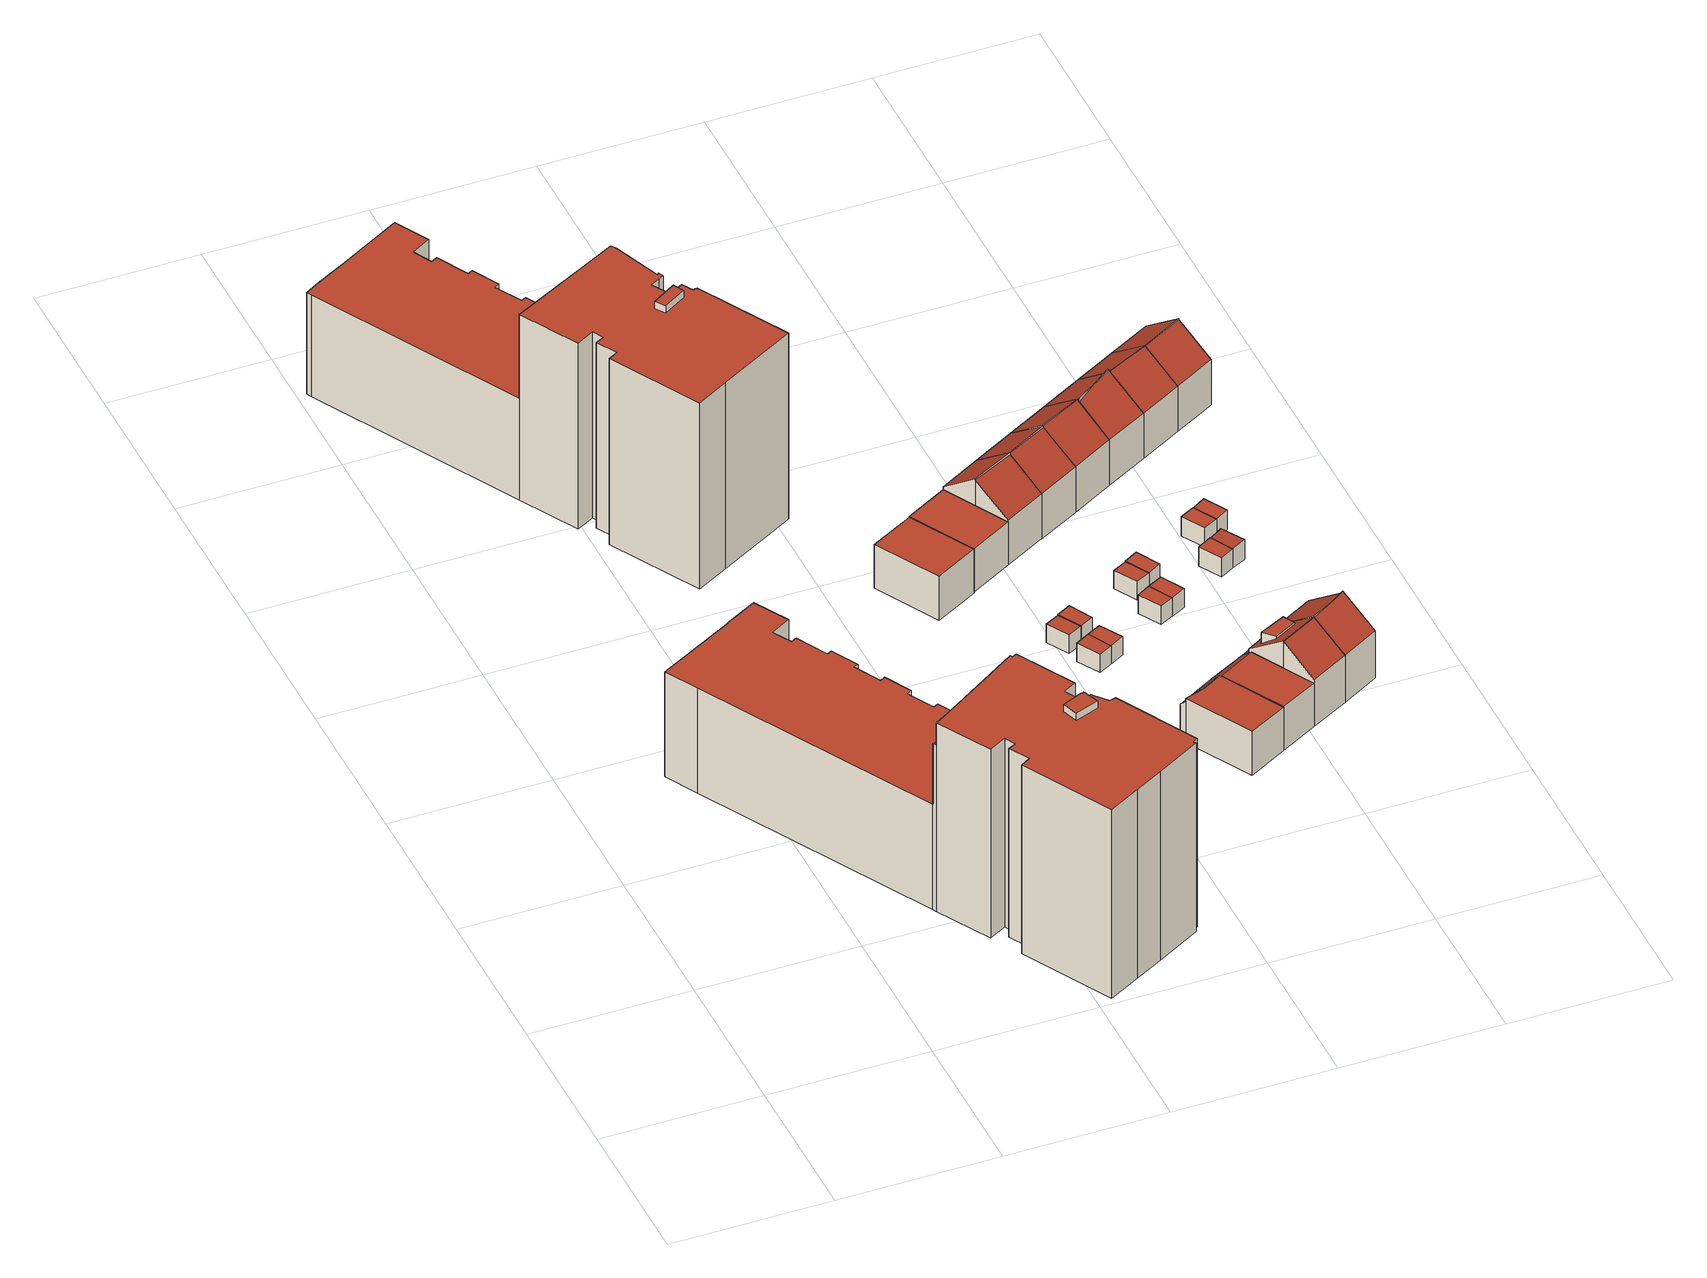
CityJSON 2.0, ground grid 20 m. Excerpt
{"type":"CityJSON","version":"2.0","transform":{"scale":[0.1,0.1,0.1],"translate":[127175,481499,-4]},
"CityObjects":{
"building1":{"type":"Building","attributes":{"b3_dak_type":"multiple horizontal","b3_h_dak_50p":11.09,"b3_h_dak_70p":22.85,"b3_h_dak_max":24.05,"b3_h_dak_min":-0.98,"b3_h_maaiveld":-3.71,"b3_kas_warenhuis":false,"b3_mutatie_ahn3_ahn4":false,"b3_reconstructie_onvolledig":false,"b3_rmse_lod12":9.21,"b3_rmse_lod13":0.517,"b3_rmse_lod22":0.255,"b3_val3dity_lod12":"[]","b3_val3dity_lod13":"[]","b3_val3dity_lod22":"[]","b3_volume_lod12":24160.1,"b3_volume_lod13":17835,"b3_volume_lod22":17754.53,"geconstateerd":false,"oorspronkelijkbouwjaar":2007,"status":"Pand in gebruik"},"children":["building1-1"]},
"building1-1":{"type":"BuildingPart","parents":["building1"],"geometry":[{"type":"Solid","lod":"2.2","boundaries":[[[[0,1,2,3,4,5,6,7,8,9,10,11,12,13,14,15,16,17,18,19,20,21,22,23,24,25,26,27,28,29,30,31,32,33,34,35,36,37,38,39,40,41,42,43,44,45,46,47,48,49,50,51]],[[52,50,49,53]],[[54,51,50,52,55]],[[56,57,58,59]],[[59,58,60,61]],[[61,60,45,44,62]],[[63,40,39,64]],[[65,48,47,66]],[[53,49,48,65]],[[62,44,43,67,68]],[[69,6,5,70]],[[71,7,6,69]],[[72,42,41,73,74]],[[74,73,75,76]],[[64,39,38,75]],[[77,33,32,78]],[[79,34,33,77]],[[78,32,31,80]],[[80,31,30,81]],[[82,28,27,83]],[[84,29,28,82]],[[83,27,26,85]],[[86,25,24,87]],[[88,23,22,89]],[[89,22,21,90]],[[90,21,20,91]],[[87,24,23,88]],[[92,15,14,93]],[[93,14,13,94]],[[91,20,19,95]],[[96,16,15,92]],[[95,19,18,97]],[[97,18,17,98]],[[98,17,16,96]],[[85,26,25,86]],[[99,100,101,102]],[[81,30,29,84]],[[103,9,8,104]],[[70,5,4,105]],[[106,107,108,109,110]],[[104,8,7,71]],[[111,3,2,112]],[[105,4,3,111]],[[102,101,12,11,113]],[[107,36,35,114]],[[114,35,34,79]],[[94,13,12,101]],[[115,116,46,45,60]],[[67,43,42,72]],[[117,1,0,118]],[[112,2,1,117]],[[119,120,116,115]],[[55,52,120,119]],[[118,0,51,54]],[[121,122,57,56]],[[68,67,122,121]],[[109,108,123,124]],[[124,123,100,99]],[[76,75,38,37,125]],[[125,37,36,107,106]],[[66,47,46,116]],[[73,41,40,63]],[[110,109,113,126]],[[126,113,11,10,127]],[[127,10,9,103]],[[68,121,56,59,61,62]],[[100,123,108,107,114,79,77,78,80,81,84,82,83,85,86,87,88,89,90,91,95,97,98,96,92,93,94,101]],[[66,116,120,52,53,65]],[[73,63,64,75]],[[113,109,124,99,102]],[[127,103,104,71,69,70,105,111,112,117,118,54,55,119,115,60,58,57,122,67,72,74,76,125,106,110,126]]]],"semantics":{"surfaces":[{"type":"GroundSurface"},{"type":"WallSurface","on_footprint_edge":true},{"type":"WallSurface","on_footprint_edge":false},{"type":"RoofSurface"}],"values":[[0,1,1,2,2,1,1,1,1,1,1,1,1,2,1,1,1,1,1,1,1,1,1,1,1,1,1,1,1,1,1,1,1,1,1,2,1,1,1,2,1,1,1,1,1,1,1,1,1,1,1,2,2,1,2,2,2,2,1,1,1,1,2,1,1,3,3,3,3,3,3]]}}]},
"building2":{"type":"Building","attributes":{"b3_dak_type":"multiple horizontal","b3_h_dak_50p":11.09,"b3_h_dak_70p":22.83,"b3_h_dak_max":24.03,"b3_h_dak_min":-1.03,"b3_h_maaiveld":-3.29,"b3_kas_warenhuis":false,"b3_mutatie_ahn3_ahn4":false,"b3_reconstructie_onvolledig":false,"b3_rmse_lod12":8.78,"b3_rmse_lod13":0.203,"b3_rmse_lod22":0.181,"b3_val3dity_lod12":"[]","b3_val3dity_lod13":"[]","b3_val3dity_lod22":"[]","b3_volume_lod12":20965.66,"b3_volume_lod13":15897.46,"b3_volume_lod22":15884.25,"geconstateerd":false,"oorspronkelijkbouwjaar":2007,"status":"Pand in gebruik"},"children":["building2-1"]},
"building2-1":{"type":"BuildingPart","parents":["building2"],"geometry":[{"type":"Solid","lod":"2.2","boundaries":[[[[128,129,130,131,132,133,134,135,136,137,138,139,140,141,142,143,144,145,146,147,148,149,150,151,152,153,154,155,156,157,158,159,160,161,162,163,164,165,166,167,168,169,170,171]],[[172,137,136,173]],[[173,136,135,174]],[[175,176,177,178]],[[179,180,176,175]],[[181,139,138,182]],[[182,138,137,172]],[[174,135,134,180,179]],[[183,141,140,184]],[[185,142,141,183]],[[186,187,188,189]],[[190,191,187,186]],[[192,130,129,193]],[[194,128,171,195]],[[178,177,132,131,196]],[[197,166,165,198]],[[199,167,166,197]],[[200,164,163,201]],[[201,163,162,202]],[[202,162,161,203]],[[204,155,154,205]],[[206,160,159,207]],[[207,159,158,208]],[[208,158,157,209]],[[209,157,156,210]],[[210,156,155,204]],[[205,154,153,211]],[[212,149,148,213]],[[213,148,147,214]],[[211,153,152,215]],[[215,152,151,216]],[[214,147,146,217]],[[216,151,150,218]],[[218,150,149,212]],[[203,161,160,206]],[[198,165,164,200]],[[219,217,146,145,220]],[[184,140,139,181]],[[221,144,143,222]],[[196,131,130,192]],[[220,145,144,221]],[[222,143,142,185]],[[180,134,133,223]],[[223,133,132,177]],[[224,169,168,225]],[[225,168,167,199]],[[226,227,170,169,224,228]],[[195,171,170,227]],[[229,194,230,231]],[[231,230,232,233]],[[228,224,217,219]],[[193,129,128,194,229]],[[189,188,234,235]],[[235,234,191,190]],[[233,232,227,226]],[[223,177,176,180]],[[217,224,225,199,197,198,200,201,202,203,206,207,208,209,210,204,205,211,215,216,218,212,213,214]],[[233,226,228,219,220,221,222,185,183,184,181,182,172,173,174,179,175,178,196,192,193,229,231],[188,187,191,234]],[[235,190,186,189]],[[227,232,230,194,195]]]],"semantics":{"surfaces":[{"type":"GroundSurface"},{"type":"WallSurface","on_footprint_edge":true},{"type":"WallSurface","on_footprint_edge":false},{"type":"RoofSurface"}],"values":[[0,1,1,2,2,1,1,1,1,1,2,2,1,1,1,1,1,1,1,1,1,1,1,1,1,1,1,1,1,1,1,1,1,1,1,1,1,1,1,1,1,1,1,1,1,1,1,1,2,2,2,1,2,2,2,3,3,3,3,3]]}}]},
"building3":{"type":"Building","attributes":{"b3_dak_type":"multiple horizontal","b3_h_dak_50p":3.66,"b3_h_dak_70p":3.68,"b3_h_dak_max":3.85,"b3_h_dak_min":3.57,"b3_h_maaiveld":-2.51,"b3_kas_warenhuis":false,"b3_mutatie_ahn3_ahn4":false,"b3_reconstructie_onvolledig":false,"b3_rmse_lod12":0.053,"b3_rmse_lod13":0.053,"b3_rmse_lod22":0.0502,"b3_val3dity_lod12":"[]","b3_val3dity_lod13":"[]","b3_val3dity_lod22":"[]","b3_volume_lod12":350.79,"b3_volume_lod13":350.79,"b3_volume_lod22":350.42,"geconstateerd":false,"oorspronkelijkbouwjaar":2007,"status":"Pand in gebruik"},"children":["building3-1"]},
"building3-1":{"type":"BuildingPart","parents":["building3"],"geometry":[{"type":"Solid","lod":"2.2","boundaries":[[[[236,237,238,239]],[[240,237,236,241]],[[242,238,237,240]],[[241,236,239,243]],[[243,239,238,242]],[[243,242,240,241]]]],"semantics":{"surfaces":[{"type":"GroundSurface"},{"type":"WallSurface","on_footprint_edge":true},{"type":"RoofSurface"}],"values":[[0,1,1,1,1,2]]}}]},
"building4":{"type":"Building","attributes":{"b3_dak_type":"multiple horizontal","b3_h_dak_50p":0.17,"b3_h_dak_70p":0.19,"b3_h_dak_max":0.24,"b3_h_dak_min":0.14,"b3_h_maaiveld":-2.42,"b3_kas_warenhuis":false,"b3_mutatie_ahn3_ahn4":false,"b3_reconstructie_onvolledig":false,"b3_rmse_lod12":0.0272,"b3_rmse_lod13":0.0272,"b3_rmse_lod22":0.0239,"b3_val3dity_lod12":"[]","b3_val3dity_lod13":"[]","b3_val3dity_lod22":"[]","b3_volume_lod12":16.92,"b3_volume_lod13":16.92,"b3_volume_lod22":16.9,"geconstateerd":false,"oorspronkelijkbouwjaar":2007,"status":"Pand in gebruik"},"children":["building4-1"]},
"building4-1":{"type":"BuildingPart","parents":["building4"],"geometry":[{"type":"Solid","lod":"2.2","boundaries":[[[[244,245,246,247]],[[248,245,244,249]],[[250,246,245,248]],[[249,244,247,251]],[[251,247,246,250]],[[251,250,248,249]]]],"semantics":{"surfaces":[{"type":"GroundSurface"},{"type":"WallSurface","on_footprint_edge":true},{"type":"RoofSurface"}],"values":[[0,1,1,1,1,2]]}}]},
"building5":{"type":"Building","attributes":{"b3_dak_type":"slanted","b3_h_dak_50p":3.66,"b3_h_dak_70p":3.68,"b3_h_dak_max":7.28,"b3_h_dak_min":3.58,"b3_h_maaiveld":-2.42,"b3_kas_warenhuis":false,"b3_mutatie_ahn3_ahn4":false,"b3_reconstructie_onvolledig":false,"b3_rmse_lod12":0.621,"b3_rmse_lod13":0.621,"b3_rmse_lod22":0.623,"b3_val3dity_lod12":"[]","b3_val3dity_lod13":"[]","b3_val3dity_lod22":"[]","b3_volume_lod12":333.2,"b3_volume_lod13":333.2,"b3_volume_lod22":332.49,"geconstateerd":false,"oorspronkelijkbouwjaar":2007,"status":"Pand in gebruik"},"children":["building5-1"]},
"building5-1":{"type":"BuildingPart","parents":["building5"],"geometry":[{"type":"Solid","lod":"2.2","boundaries":[[[[252,253,254,255]],[[256,253,252,257]],[[258,254,253,256]],[[257,252,255,242]],[[242,255,254,258]],[[242,258,256,257]]]],"semantics":{"surfaces":[{"type":"GroundSurface"},{"type":"WallSurface","on_footprint_edge":true},{"type":"RoofSurface"}],"values":[[0,1,1,1,1,2]]}}]},
"building6":{"type":"Building","attributes":{"b3_dak_type":"multiple horizontal","b3_h_dak_50p":0.17,"b3_h_dak_70p":0.19,"b3_h_dak_max":0.26,"b3_h_dak_min":0.08,"b3_h_maaiveld":-2.41,"b3_kas_warenhuis":false,"b3_mutatie_ahn3_ahn4":false,"b3_reconstructie_onvolledig":false,"b3_rmse_lod12":0.0295,"b3_rmse_lod13":0.0295,"b3_rmse_lod22":0.0268,"b3_val3dity_lod12":"[]","b3_val3dity_lod13":"[]","b3_val3dity_lod22":"[]","b3_volume_lod12":16.91,"b3_volume_lod13":16.91,"b3_volume_lod22":16.87,"geconstateerd":false,"oorspronkelijkbouwjaar":2007,"status":"Pand in gebruik"},"children":["building6-1"]},
"building6-1":{"type":"BuildingPart","parents":["building6"],"geometry":[{"type":"Solid","lod":"2.2","boundaries":[[[[259,260,261,262]],[[263,260,259,264]],[[264,259,262,265]],[[266,261,260,263]],[[265,262,261,266]],[[265,266,263,264]]]],"semantics":{"surfaces":[{"type":"GroundSurface"},{"type":"WallSurface","on_footprint_edge":true},{"type":"RoofSurface"}],"values":[[0,1,1,1,1,2]]}}]},
"building7":{"type":"Building","attributes":{"b3_dak_type":"multiple horizontal","b3_h_dak_50p":0.17,"b3_h_dak_70p":0.19,"b3_h_dak_max":0.25,"b3_h_dak_min":0.12,"b3_h_maaiveld":-2.42,"b3_kas_warenhuis":false,"b3_mutatie_ahn3_ahn4":false,"b3_reconstructie_onvolledig":false,"b3_rmse_lod12":0.0282,"b3_rmse_lod13":0.0282,"b3_rmse_lod22":0.0245,"b3_val3dity_lod12":"[]","b3_val3dity_lod13":"[]","b3_val3dity_lod22":"[]","b3_volume_lod12":16.97,"b3_volume_lod13":16.97,"b3_volume_lod22":16.92,"geconstateerd":false,"oorspronkelijkbouwjaar":2007,"status":"Pand in gebruik"},"children":["building7-1"]},
"building7-1":{"type":"BuildingPart","parents":["building7"],"geometry":[{"type":"Solid","lod":"2.2","boundaries":[[[[246,245,267,268]],[[250,246,268,269]],[[269,268,267,270]],[[270,267,245,271]],[[271,245,246,250]],[[271,250,269,270]]]],"semantics":{"surfaces":[{"type":"GroundSurface"},{"type":"WallSurface","on_footprint_edge":true},{"type":"RoofSurface"}],"values":[[0,1,1,1,1,2]]}}]},
"building8":{"type":"Building","attributes":{"b3_dak_type":"multiple horizontal","b3_h_dak_50p":0.18,"b3_h_dak_70p":0.2,"b3_h_dak_max":0.31,"b3_h_dak_min":0.02,"b3_h_maaiveld":-2.42,"b3_kas_warenhuis":false,"b3_mutatie_ahn3_ahn4":false,"b3_reconstructie_onvolledig":false,"b3_rmse_lod12":0.0341,"b3_rmse_lod13":0.0341,"b3_rmse_lod22":0.0294,"b3_val3dity_lod12":"[]","b3_val3dity_lod13":"[]","b3_val3dity_lod22":"[]","b3_volume_lod12":17.02,"b3_volume_lod13":17.02,"b3_volume_lod22":16.95,"geconstateerd":false,"oorspronkelijkbouwjaar":2007,"status":"Pand in gebruik"},"children":["building8-1"]},
"building8-1":{"type":"BuildingPart","parents":["building8"],"geometry":[{"type":"Solid","lod":"2.2","boundaries":[[[[272,259,262,273]],[[264,259,272,274]],[[274,272,273,275]],[[265,262,259,264]],[[275,273,262,265]],[[275,265,264,274]]]],"semantics":{"surfaces":[{"type":"GroundSurface"},{"type":"WallSurface","on_footprint_edge":true},{"type":"RoofSurface"}],"values":[[0,1,1,1,1,2]]}}]},
"building9":{"type":"Building","attributes":{"b3_dak_type":"slanted","b3_h_dak_50p":3.66,"b3_h_dak_70p":3.67,"b3_h_dak_max":3.89,"b3_h_dak_min":2.54,"b3_h_maaiveld":-2.49,"b3_kas_warenhuis":false,"b3_mutatie_ahn3_ahn4":false,"b3_reconstructie_onvolledig":false,"b3_rmse_lod12":0.195,"b3_rmse_lod13":0.195,"b3_rmse_lod22":0.0538,"b3_val3dity_lod12":"[]","b3_val3dity_lod13":"[]","b3_val3dity_lod22":"[]","b3_volume_lod12":349.79,"b3_volume_lod13":349.79,"b3_volume_lod22":345.67,"geconstateerd":false,"oorspronkelijkbouwjaar":2007,"status":"Pand in gebruik"},"children":["building9-1"]},
"building9-1":{"type":"BuildingPart","parents":["building9"],"geometry":[{"type":"Solid","lod":"2.2","boundaries":[[[[276,277,278,279,280,281]],[[282,277,276,283]],[[284,285,283,286]],[[286,283,276,281,287]],[[288,278,277,282]],[[287,281,280,289]],[[290,291,285,284]],[[289,280,279,291,290]],[[291,279,278,288]],[[289,290,284,286,287]],[[291,288,282,283,285]]]],"semantics":{"surfaces":[{"type":"GroundSurface"},{"type":"WallSurface","on_footprint_edge":true},{"type":"WallSurface","on_footprint_edge":false},{"type":"RoofSurface"}],"values":[[0,1,2,1,1,1,2,1,1,3,3]]}}]},
"building10":{"type":"Building","attributes":{"b3_dak_type":"slanted","b3_h_dak_50p":5.69,"b3_h_dak_70p":6.32,"b3_h_dak_max":7.38,"b3_h_dak_min":3.92,"b3_h_maaiveld":-2.42,"b3_kas_warenhuis":false,"b3_mutatie_ahn3_ahn4":false,"b3_reconstructie_onvolledig":false,"b3_rmse_lod12":1.18,"b3_rmse_lod13":1.18,"b3_rmse_lod22":0.0289,"b3_val3dity_lod12":"[]","b3_val3dity_lod13":"[]","b3_val3dity_lod22":"[]","b3_volume_lod12":476.89,"b3_volume_lod13":476.89,"b3_volume_lod22":443.28,"geconstateerd":false,"oorspronkelijkbouwjaar":2007,"status":"Pand in gebruik"},"children":["building10-1"]},
"building10-1":{"type":"BuildingPart","parents":["building10"],"geometry":[{"type":"Solid","lod":"2.2","boundaries":[[[[253,292,293,294,254,295]],[[296,292,253,297]],[[297,253,295,298,299]],[[298,295,254,300]],[[299,298,301,302]],[[302,301,293,292,296]],[[300,254,294,303]],[[303,294,293,301]],[[302,296,297,299]],[[303,301,298,300]]]],"semantics":{"surfaces":[{"type":"GroundSurface"},{"type":"WallSurface","on_footprint_edge":true},{"type":"WallSurface","on_footprint_edge":false},{"type":"RoofSurface"}],"values":[[0,1,1,1,2,1,1,1,3,3]]}}]},
"building11":{"type":"Building","attributes":{"b3_dak_type":"slanted","b3_h_dak_50p":3.62,"b3_h_dak_70p":3.64,"b3_h_dak_max":7.26,"b3_h_dak_min":1.37,"b3_h_maaiveld":-2.45,"b3_kas_warenhuis":false,"b3_mutatie_ahn3_ahn4":false,"b3_reconstructie_onvolledig":false,"b3_rmse_lod12":0.737,"b3_rmse_lod13":0.737,"b3_rmse_lod22":0.662,"b3_val3dity_lod12":"[]","b3_val3dity_lod13":"[]","b3_val3dity_lod22":"[]","b3_volume_lod12":332.27,"b3_volume_lod13":332.27,"b3_volume_lod22":327.3,"geconstateerd":false,"oorspronkelijkbouwjaar":2007,"status":"Pand in gebruik"},"children":["building11-1"]},
"building11-1":{"type":"BuildingPart","parents":["building11"],"geometry":[{"type":"Solid","lod":"2.2","boundaries":[[[[304,305,280,306,278,307]],[[308,304,307,309]],[[310,306,280,311]],[[288,278,306,310]],[[309,307,278,288]],[[311,280,305,312]],[[312,305,304,308]],[[309,288,310,308]],[[312,308,310,311]]]],"semantics":{"surfaces":[{"type":"GroundSurface"},{"type":"WallSurface","on_footprint_edge":true},{"type":"RoofSurface"}],"values":[[0,1,1,1,1,1,1,2,2]]}}]},
"building12":{"type":"Building","attributes":{"b3_dak_type":"multiple horizontal","b3_h_dak_50p":0.17,"b3_h_dak_70p":0.18,"b3_h_dak_max":0.25,"b3_h_dak_min":0.12,"b3_h_maaiveld":-2.45,"b3_kas_warenhuis":false,"b3_mutatie_ahn3_ahn4":false,"b3_reconstructie_onvolledig":false,"b3_rmse_lod12":0.027,"b3_rmse_lod13":0.027,"b3_rmse_lod22":0.0241,"b3_val3dity_lod12":"[]","b3_val3dity_lod13":"[]","b3_val3dity_lod22":"[]","b3_volume_lod12":17.11,"b3_volume_lod13":17.11,"b3_volume_lod22":17.09,"geconstateerd":false,"oorspronkelijkbouwjaar":2007,"status":"Pand in gebruik"},"children":["building12-1"]},
"building12-1":{"type":"BuildingPart","parents":["building12"],"geometry":[{"type":"Solid","lod":"2.2","boundaries":[[[[313,314,315,316]],[[317,314,313,318]],[[319,315,314,317]],[[318,313,316,320]],[[320,316,315,319]],[[320,319,317,318]]]],"semantics":{"surfaces":[{"type":"GroundSurface"},{"type":"WallSurface","on_footprint_edge":true},{"type":"RoofSurface"}],"values":[[0,1,1,1,1,2]]}}]},
"building13":{"type":"Building","attributes":{"b3_dak_type":"multiple horizontal","b3_h_dak_50p":0.18,"b3_h_dak_70p":0.2,"b3_h_dak_max":0.26,"b3_h_dak_min":0.11,"b3_h_maaiveld":-2.45,"b3_kas_warenhuis":false,"b3_mutatie_ahn3_ahn4":false,"b3_reconstructie_onvolledig":false,"b3_rmse_lod12":0.0323,"b3_rmse_lod13":0.0323,"b3_rmse_lod22":0.0281,"b3_val3dity_lod12":"[]","b3_val3dity_lod13":"[]","b3_val3dity_lod22":"[]","b3_volume_lod12":17.12,"b3_volume_lod13":17.12,"b3_volume_lod22":17.12,"geconstateerd":false,"oorspronkelijkbouwjaar":2007,"status":"Pand in gebruik"},"children":["building13-1"]},
"building13-1":{"type":"BuildingPart","parents":["building13"],"geometry":[{"type":"Solid","lod":"2.2","boundaries":[[[[321,322,323,324]],[[325,322,321,326]],[[326,321,324,327]],[[328,323,322,325]],[[327,324,323,328]],[[327,328,325,326]]]],"semantics":{"surfaces":[{"type":"GroundSurface"},{"type":"WallSurface","on_footprint_edge":true},{"type":"RoofSurface"}],"values":[[0,1,1,1,1,2]]}}]},
"building14":{"type":"Building","attributes":{"b3_dak_type":"slanted","b3_h_dak_50p":5.64,"b3_h_dak_70p":6.34,"b3_h_dak_max":7.38,"b3_h_dak_min":3.91,"b3_h_maaiveld":-2.47,"b3_kas_warenhuis":false,"b3_mutatie_ahn3_ahn4":false,"b3_reconstructie_onvolledig":false,"b3_rmse_lod12":1.2,"b3_rmse_lod13":1.2,"b3_rmse_lod22":0.0299,"b3_val3dity_lod12":"[]","b3_val3dity_lod13":"[]","b3_val3dity_lod22":"[]","b3_volume_lod12":480.52,"b3_volume_lod13":480.52,"b3_volume_lod22":445.53,"geconstateerd":false,"oorspronkelijkbouwjaar":2007,"status":"Pand in gebruik"},"children":["building14-1"]},
"building14-1":{"type":"BuildingPart","parents":["building14"],"geometry":[{"type":"Solid","lod":"2.2","boundaries":[[[[329,330,331,332,333,334]],[[335,330,329,296]],[[296,329,334,336,337]],[[336,334,333,303]],[[303,333,332,338]],[[338,332,331,339]],[[337,336,339,340]],[[340,339,331,330,335]],[[339,336,303,338]],[[340,335,296,337]]]],"semantics":{"surfaces":[{"type":"GroundSurface"},{"type":"WallSurface","on_footprint_edge":true},{"type":"WallSurface","on_footprint_edge":false},{"type":"RoofSurface"}],"values":[[0,1,1,1,1,1,2,1,3,3]]}}]},
"building15":{"type":"Building","attributes":{"b3_dak_type":"multiple horizontal","b3_h_dak_50p":0.17,"b3_h_dak_70p":0.19,"b3_h_dak_max":0.23,"b3_h_dak_min":0.06,"b3_h_maaiveld":-2.45,"b3_kas_warenhuis":false,"b3_mutatie_ahn3_ahn4":false,"b3_reconstructie_onvolledig":false,"b3_rmse_lod12":0.0312,"b3_rmse_lod13":0.0312,"b3_rmse_lod22":0.0266,"b3_val3dity_lod12":"[]","b3_val3dity_lod13":"[]","b3_val3dity_lod22":"[]","b3_volume_lod12":17.17,"b3_volume_lod13":17.17,"b3_volume_lod22":17.12,"geconstateerd":false,"oorspronkelijkbouwjaar":2007,"status":"Pand in gebruik"},"children":["building15-1"]},
"building15-1":{"type":"BuildingPart","parents":["building15"],"geometry":[{"type":"Solid","lod":"2.2","boundaries":[[[[341,342,343,344]],[[319,342,341,345]],[[345,341,344,346]],[[317,343,342,319]],[[346,344,343,317]],[[346,317,319,345]]]],"semantics":{"surfaces":[{"type":"GroundSurface"},{"type":"WallSurface","on_footprint_edge":true},{"type":"RoofSurface"}],"values":[[0,1,1,1,1,2]]}}]},
"building16":{"type":"Building","attributes":{"b3_dak_type":"multiple horizontal","b3_h_dak_50p":0.18,"b3_h_dak_70p":0.2,"b3_h_dak_max":0.25,"b3_h_dak_min":0.04,"b3_h_maaiveld":-2.45,"b3_kas_warenhuis":false,"b3_mutatie_ahn3_ahn4":false,"b3_reconstructie_onvolledig":false,"b3_rmse_lod12":0.0307,"b3_rmse_lod13":0.0307,"b3_rmse_lod22":0.0287,"b3_val3dity_lod12":"[]","b3_val3dity_lod13":"[]","b3_val3dity_lod22":"[]","b3_volume_lod12":17.17,"b3_volume_lod13":17.17,"b3_volume_lod22":17.13,"geconstateerd":false,"oorspronkelijkbouwjaar":2007,"status":"Pand in gebruik"},"children":["building16-1"]},
"building16-1":{"type":"BuildingPart","parents":["building16"],"geometry":[{"type":"Solid","lod":"2.2","boundaries":[[[[347,348,349,350]],[[326,347,350,351]],[[351,350,349,352]],[[352,349,348,353]],[[353,348,347,326]],[[353,326,351,352]]]],"semantics":{"surfaces":[{"type":"GroundSurface"},{"type":"WallSurface","on_footprint_edge":true},{"type":"RoofSurface"}],"values":[[0,1,1,1,1,2]]}}]},
"building17":{"type":"Building","attributes":{"b3_dak_type":"slanted","b3_h_dak_50p":5.82,"b3_h_dak_70p":6.3,"b3_h_dak_max":7.39,"b3_h_dak_min":1.38,"b3_h_maaiveld":-2.46,"b3_kas_warenhuis":false,"b3_mutatie_ahn3_ahn4":false,"b3_reconstructie_onvolledig":false,"b3_rmse_lod12":1.58,"b3_rmse_lod13":0.989,"b3_rmse_lod22":0.181,"b3_val3dity_lod12":"[]","b3_val3dity_lod13":"[]","b3_val3dity_lod22":"[]","b3_volume_lod12":478.54,"b3_volume_lod13":465.08,"b3_volume_lod22":436.15,"geconstateerd":false,"oorspronkelijkbouwjaar":2007,"status":"Pand in gebruik"},"children":["building17-1"]},
"building17-1":{"type":"BuildingPart","parents":["building17"],"geometry":[{"type":"Solid","lod":"2.2","boundaries":[[[[354,355,356,357,305,358,359,307]],[[360,358,305,361]],[[362,354,307,309]],[[361,305,357,363]],[[364,365,366,367]],[[367,366,368,369]],[[369,368,370,371]],[[371,370,365,364]],[[372,373,359,358,360,374]],[[374,360,375,376]],[[309,307,359,373]],[[376,375,356,355,377,378]],[[377,355,354,362]],[[363,357,356,375]],[[378,377,373,372]],[[371,364,367,369]],[[373,377,362,309]],[[363,375,360,361]],[[378,372,374,376],[366,365,370,368]]]],"semantics":{"surfaces":[{"type":"GroundSurface"},{"type":"WallSurface","on_footprint_edge":true},{"type":"WallSurface","on_footprint_edge":false},{"type":"RoofSurface"}],"values":[[0,1,1,1,2,2,2,2,1,2,1,1,1,1,2,3,3,3,3]]}}]},
"building18":{"type":"Building","attributes":{"b3_dak_type":"slanted","b3_h_dak_50p":5.65,"b3_h_dak_70p":6.3,"b3_h_dak_max":7.38,"b3_h_dak_min":3.78,"b3_h_maaiveld":-2.48,"b3_kas_warenhuis":false,"b3_mutatie_ahn3_ahn4":false,"b3_reconstructie_onvolledig":false,"b3_rmse_lod12":1.19,"b3_rmse_lod13":1.19,"b3_rmse_lod22":0.0305,"b3_val3dity_lod12":"[]","b3_val3dity_lod13":"[]","b3_val3dity_lod22":"[]","b3_volume_lod12":480.52,"b3_volume_lod13":480.52,"b3_volume_lod22":446.51,"geconstateerd":false,"oorspronkelijkbouwjaar":2007,"status":"Pand in gebruik"},"children":["building18-1"]},
"building18-1":{"type":"BuildingPart","parents":["building18"],"geometry":[{"type":"Solid","lod":"2.2","boundaries":[[[[330,379,380,381,332,382]],[[383,379,330,335]],[[335,330,382,384,385]],[[384,382,332,338]],[[385,384,386,387]],[[387,386,380,379,383]],[[338,332,381,388]],[[388,381,380,386]],[[387,383,335,385]],[[388,386,384,338]]]],"semantics":{"surfaces":[{"type":"GroundSurface"},{"type":"WallSurface","on_footprint_edge":true},{"type":"WallSurface","on_footprint_edge":false},{"type":"RoofSurface"}],"values":[[0,1,1,1,2,1,1,1,3,3]]}}]},
"building19":{"type":"Building","attributes":{"b3_dak_type":"slanted","b3_h_dak_50p":5.48,"b3_h_dak_70p":6.26,"b3_h_dak_max":7.41,"b3_h_dak_min":1.37,"b3_h_maaiveld":-2.46,"b3_kas_warenhuis":false,"b3_mutatie_ahn3_ahn4":false,"b3_reconstructie_onvolledig":false,"b3_rmse_lod12":1.49,"b3_rmse_lod13":1.49,"b3_rmse_lod22":0.139,"b3_val3dity_lod12":"[]","b3_val3dity_lod13":"[]","b3_val3dity_lod22":"[]","b3_volume_lod12":476.31,"b3_volume_lod13":476.31,"b3_volume_lod22":431.75,"geconstateerd":false,"oorspronkelijkbouwjaar":2007,"status":"Pand in gebruik"},"children":["building19-1"]},
"building19-1":{"type":"BuildingPart","parents":["building19"],"geometry":[{"type":"Solid","lod":"2.2","boundaries":[[[[389,390,357,356,355,354,391,392]],[[393,394,377,378]],[[394,392,391,395]],[[396,354,355,377]],[[395,391,354,396]],[[397,389,392,394,393]],[[375,356,357,363]],[[363,357,390,398]],[[399,397,400]],[[401,375,400]],[[398,390,389,397,399]],[[378,377,355,356,375,401]],[[395,396,377,394]],[[398,399,400,375,363]],[[378,401,400,397,393]]]],"semantics":{"surfaces":[{"type":"GroundSurface"},{"type":"WallSurface","on_footprint_edge":false},{"type":"WallSurface","on_footprint_edge":true},{"type":"RoofSurface"}],"values":[[0,1,2,2,2,2,2,2,1,1,2,2,3,3,3]]}}]},
"building20":{"type":"Building","attributes":{"b3_dak_type":"multiple horizontal","b3_h_dak_50p":0.17,"b3_h_dak_70p":0.2,"b3_h_dak_max":0.47,"b3_h_dak_min":0.12,"b3_h_maaiveld":-2.47,"b3_kas_warenhuis":false,"b3_mutatie_ahn3_ahn4":false,"b3_reconstructie_onvolledig":false,"b3_rmse_lod12":0.0479,"b3_rmse_lod13":0.0479,"b3_rmse_lod22":0.0467,"b3_val3dity_lod12":"[]","b3_val3dity_lod13":"[]","b3_val3dity_lod22":"[]","b3_volume_lod12":17.31,"b3_volume_lod13":17.31,"b3_volume_lod22":17.3,"geconstateerd":false,"oorspronkelijkbouwjaar":2007,"status":"Pand in gebruik"},"children":["building20-1"]},
"building20-1":{"type":"BuildingPart","parents":["building20"],"geometry":[{"type":"Solid","lod":"2.2","boundaries":[[[[402,403,404,405]],[[406,403,402,407]],[[408,404,403,406]],[[407,402,405,409]],[[409,405,404,408]],[[409,408,406,407]]]],"semantics":{"surfaces":[{"type":"GroundSurface"},{"type":"WallSurface","on_footprint_edge":true},{"type":"RoofSurface"}],"values":[[0,1,1,1,1,2]]}}]},
"building21":{"type":"Building","attributes":{"b3_dak_type":"multiple horizontal","b3_h_dak_50p":0.17,"b3_h_dak_70p":0.19,"b3_h_dak_max":0.27,"b3_h_dak_min":0.11,"b3_h_maaiveld":-2.47,"b3_kas_warenhuis":false,"b3_mutatie_ahn3_ahn4":false,"b3_reconstructie_onvolledig":false,"b3_rmse_lod12":0.0295,"b3_rmse_lod13":0.0295,"b3_rmse_lod22":0.0264,"b3_val3dity_lod12":"[]","b3_val3dity_lod13":"[]","b3_val3dity_lod22":"[]","b3_volume_lod12":17.24,"b3_volume_lod13":17.24,"b3_volume_lod22":17.26,"geconstateerd":false,"oorspronkelijkbouwjaar":2007,"status":"Pand in gebruik"},"children":["building21-1"]},
"building21-1":{"type":"BuildingPart","parents":["building21"],"geometry":[{"type":"Solid","lod":"2.2","boundaries":[[[[410,411,412,413]],[[414,411,410,415]],[[415,410,413,416]],[[417,412,411,414]],[[416,413,412,417]],[[416,417,414,415]]]],"semantics":{"surfaces":[{"type":"GroundSurface"},{"type":"WallSurface","on_footprint_edge":true},{"type":"RoofSurface"}],"values":[[0,1,1,1,1,2]]}}]},
"building22":{"type":"Building","attributes":{"b3_dak_type":"multiple horizontal","b3_h_dak_50p":0.19,"b3_h_dak_70p":0.22,"b3_h_dak_max":0.41,"b3_h_dak_min":0.09,"b3_h_maaiveld":-2.47,"b3_kas_warenhuis":false,"b3_mutatie_ahn3_ahn4":false,"b3_reconstructie_onvolledig":false,"b3_rmse_lod12":0.0616,"b3_rmse_lod13":0.0616,"b3_rmse_lod22":0.0473,"b3_val3dity_lod12":"[]","b3_val3dity_lod13":"[]","b3_val3dity_lod22":"[]","b3_volume_lod12":17.58,"b3_volume_lod13":17.58,"b3_volume_lod22":17.45,"geconstateerd":false,"oorspronkelijkbouwjaar":2007,"status":"Pand in gebruik"},"children":["building22-1"]},
"building22-1":{"type":"BuildingPart","parents":["building22"],"geometry":[{"type":"Solid","lod":"2.2","boundaries":[[[[418,404,403,419]],[[408,404,418,420]],[[420,418,419,421]],[[422,403,404,408]],[[421,419,403,422]],[[421,422,408,420]]]],"semantics":{"surfaces":[{"type":"GroundSurface"},{"type":"WallSurface","on_footprint_edge":true},{"type":"RoofSurface"}],"values":[[0,1,1,1,1,2]]}}]},
"building23":{"type":"Building","attributes":{"b3_dak_type":"slanted","b3_h_dak_50p":5.61,"b3_h_dak_70p":6.32,"b3_h_dak_max":7.38,"b3_h_dak_min":3.93,"b3_h_maaiveld":-2.48,"b3_kas_warenhuis":false,"b3_mutatie_ahn3_ahn4":false,"b3_reconstructie_onvolledig":false,"b3_rmse_lod12":1.2,"b3_rmse_lod13":1.2,"b3_rmse_lod22":0.0307,"b3_val3dity_lod12":"[]","b3_val3dity_lod13":"[]","b3_val3dity_lod22":"[]","b3_volume_lod12":481.88,"b3_volume_lod13":481.88,"b3_volume_lod22":447.13,"geconstateerd":false,"oorspronkelijkbouwjaar":2007,"status":"Pand in gebruik"},"children":["building23-1"]},
"building23-1":{"type":"BuildingPart","parents":["building23"],"geometry":[{"type":"Solid","lod":"2.2","boundaries":[[[[423,379,424,425,426,381]],[[383,379,423,427,428]],[[429,430,431]],[[428,427,431]],[[432,424,379,383]],[[430,425,424,432]],[[427,423,381,388]],[[388,381,426,433]],[[433,426,425,430,429]],[[430,432,383,428,431]],[[433,429,431,427,388]]]],"semantics":{"surfaces":[{"type":"GroundSurface"},{"type":"WallSurface","on_footprint_edge":true},{"type":"WallSurface","on_footprint_edge":false},{"type":"RoofSurface"}],"values":[[0,1,2,2,1,1,1,1,1,3,3]]}}]},
"building24":{"type":"Building","attributes":{"b3_dak_type":"multiple horizontal","b3_h_dak_50p":0.17,"b3_h_dak_70p":0.19,"b3_h_dak_max":0.23,"b3_h_dak_min":0.12,"b3_h_maaiveld":-2.47,"b3_kas_warenhuis":false,"b3_mutatie_ahn3_ahn4":false,"b3_reconstructie_onvolledig":false,"b3_rmse_lod12":0.0278,"b3_rmse_lod13":0.0278,"b3_rmse_lod22":0.0241,"b3_val3dity_lod12":"[]","b3_val3dity_lod13":"[]","b3_val3dity_lod22":"[]","b3_volume_lod12":17.28,"b3_volume_lod13":17.28,"b3_volume_lod22":17.23,"geconstateerd":false,"oorspronkelijkbouwjaar":2007,"status":"Pand in gebruik"},"children":["building24-1"]},
"building24-1":{"type":"BuildingPart","parents":["building24"],"geometry":[{"type":"Solid","lod":"2.2","boundaries":[[[[410,413,434,435]],[[415,410,435,436]],[[436,435,434,437]],[[437,434,413,438]],[[438,413,410,415]],[[438,415,436,437]]]],"semantics":{"surfaces":[{"type":"GroundSurface"},{"type":"WallSurface","on_footprint_edge":true},{"type":"RoofSurface"}],"values":[[0,1,1,1,1,2]]}}]},
"building25":{"type":"Building","attributes":{"b3_dak_type":"slanted","b3_h_dak_50p":5.69,"b3_h_dak_70p":6.31,"b3_h_dak_max":7.38,"b3_h_dak_min":3.85,"b3_h_maaiveld":-2.5,"b3_kas_warenhuis":false,"b3_mutatie_ahn3_ahn4":false,"b3_reconstructie_onvolledig":false,"b3_rmse_lod12":1.19,"b3_rmse_lod13":1.19,"b3_rmse_lod22":0.0307,"b3_val3dity_lod12":"[]","b3_val3dity_lod13":"[]","b3_val3dity_lod22":"[]","b3_volume_lod12":482.28,"b3_volume_lod13":482.28,"b3_volume_lod22":447.62,"geconstateerd":false,"oorspronkelijkbouwjaar":2007,"status":"Pand in gebruik"},"children":["building25-1"]},
"building25-1":{"type":"BuildingPart","parents":["building25"],"geometry":[{"type":"Solid","lod":"2.2","boundaries":[[[[424,439,440,441,426,442]],[[443,439,424,432]],[[432,424,442,444]],[[445,444,442,426,433]],[[433,426,441,446]],[[446,441,440,447]],[[444,445,448]],[[447,449,448]],[[449,447,440,439,443]],[[447,448,445,433,446]],[[449,443,432,444,448]]]],"semantics":{"surfaces":[{"type":"GroundSurface"},{"type":"WallSurface","on_footprint_edge":true},{"type":"WallSurface","on_footprint_edge":false},{"type":"RoofSurface"}],"values":[[0,1,1,1,1,1,2,2,1,3,3]]}}]},
"building26":{"type":"Building","attributes":{"b3_dak_type":"slanted","b3_h_dak_50p":5.55,"b3_h_dak_70p":6.24,"b3_h_dak_max":7.37,"b3_h_dak_min":3.91,"b3_h_maaiveld":-2.5,"b3_kas_warenhuis":false,"b3_mutatie_ahn3_ahn4":false,"b3_reconstructie_onvolledig":false,"b3_rmse_lod12":1.21,"b3_rmse_lod13":1.21,"b3_rmse_lod22":0.0337,"b3_val3dity_lod12":"[]","b3_val3dity_lod13":"[]","b3_val3dity_lod22":"[]","b3_volume_lod12":482.87,"b3_volume_lod13":482.87,"b3_volume_lod22":448,"geconstateerd":false,"oorspronkelijkbouwjaar":2007,"status":"Pand in gebruik"},"children":["building26-1"]},
"building26-1":{"type":"BuildingPart","parents":["building26"],"geometry":[{"type":"Solid","lod":"2.2","boundaries":[[[[440,439,450,451,452,441]],[[443,439,440,447,449]],[[449,447,453,454]],[[447,440,441,446]],[[455,450,439,443]],[[446,441,452,456]],[[454,453,451,450,455]],[[456,452,451,453]],[[454,455,443,449]],[[456,453,447,446]]]],"semantics":{"surfaces":[{"type":"GroundSurface"},{"type":"WallSurface","on_footprint_edge":true},{"type":"WallSurface","on_footprint_edge":false},{"type":"RoofSurface"}],"values":[[0,1,2,1,1,1,1,1,3,3]]}}]}
},
"vertices":[
[547,84,3],[549,81,3],[493,50,3],[458,31,3],[418,9,3],[357,120,3],[369,127,3],[355,152,3],[365,157,3],[358,170,3],[336,158,3],[299,224,3],[297,229,3],[137,518,3],[115,558,3],[211,610,3],[215,613,3],[253,633,3],[277,591,3],[252,577,3],[265,554,3],[272,558,3],[293,519,3],[299,522,3],[317,489,3],[311,486,3],[329,453,3],[335,457,3],[353,424,3],[347,420,3],[365,388,3],[371,391,3],[389,358,3],[383,355,3],[401,322,3],[407,326,3],[420,302,3],[421,299,3],[427,302,3],[434,305,3],[473,234,3],[467,230,3],[451,221,3],[462,200,3],[463,199,3],[465,200,3],[475,205,3],[485,210,3],[493,196,3],[493,197,3],[498,189,3],[553,88,3],[498,189,119],[493,197,119],[553,88,269],[498,189,269],[443,169,279],[443,169,269],[473,180,269],[473,180,279],[465,200,269],[465,200,279],[463,199,279],[473,234,60],[434,305,59],[493,196,119],[485,210,119],[462,200,269],[462,200,279],[369,127,269],[357,120,269],[355,152,269],[451,221,269],[467,230,61],[467,230,269],[427,302,61],[427,302,269],[383,355,150],[389,358,150],[401,322,150],[371,391,150],[365,388,150],[353,424,150],[335,457,150],[347,420,150],[329,453,150],[311,486,150],[317,489,150],[299,522,150],[293,519,150],[272,558,150],[265,554,150],[211,610,150],[115,558,151],[137,518,151],[252,577,150],[215,613,150],[277,591,150],[253,633,150],[309,232,237],[309,232,151],[297,229,151],[297,229,237],[358,170,269],[365,157,269],[418,9,269],[420,302,269],[420,302,150],[324,240,151],[324,240,237],[324,240,269],[458,31,269],[493,50,269],[299,224,238],[407,326,150],[475,205,269],[475,205,121],[549,81,269],[547,84,269],[490,187,269],[490,187,120],[436,189,279],[436,189,269],[315,243,151],[315,243,236],[421,299,269],[299,224,269],[336,158,269],
[326,1064,7],[319,1060,7],[308,1054,7],[321,1032,7],[339,1042,7],[343,1044,7],[350,1030,7],[351,1029,7],[352,1030,7],[414,918,7],[316,864,7],[276,842,7],[215,953,7],[227,960,7],[213,985,7],[223,990,7],[216,1003,7],[194,991,7],[154,1063,7],[13,1319,7],[10,1325,7],[31,1337,7],[66,1356,7],[105,1378,7],[147,1401,7],[170,1359,7],[146,1345,7],[158,1322,7],[166,1326,7],[187,1287,7],[193,1290,7],[211,1257,7],[205,1253,7],[223,1221,7],[229,1224,7],[247,1191,7],[241,1188,7],[259,1155,7],[265,1159,7],[279,1132,7],[292,1138,7],[293,1135,7],[297,1129,7],[331,1067,7],[414,918,269],[352,1030,269],[351,1029,269],[347,1028,269],[347,1028,119],[339,1042,119],[339,1042,269],[350,1030,269],[350,1030,119],[276,842,269],[316,864,269],[227,960,269],[215,953,269],[213,985,269],[295,1015,279],[295,1015,269],[303,1003,269],[303,1003,279],[325,1033,279],[325,1033,269],[308,1054,269],[319,1060,269],[326,1064,31],[331,1067,30],[321,1032,269],[265,1159,150],[259,1155,150],[279,1132,150],[241,1188,150],[247,1191,150],[229,1224,150],[223,1221,150],[158,1322,150],[146,1345,150],[205,1253,150],[211,1257,150],[193,1290,150],[187,1287,150],[166,1326,150],[170,1359,150],[31,1337,150],[10,1325,150],[13,1319,150],[147,1401,150],[105,1378,150],[154,1063,150],[66,1356,150],[154,1063,269],[194,991,269],[216,1003,269],[223,990,269],[343,1044,119],[293,1135,150],[292,1138,150],[297,1129,269],[297,1129,30],[293,1135,269],[326,1064,269],[323,1071,31],[323,1071,269],[321,1068,31],[321,1068,269],[332,1020,269],[332,1020,279],
[450,760,15],[504,790,15],[548,710,15],[494,680,15],[504,790,76],[450,760,77],[548,710,77],[494,680,77],
[587,598,16],[605,608,16],[621,580,16],[603,570,16],[605,608,41],[587,598,42],[621,580,42],[603,570,42],
[504,790,16],[557,819,16],[601,739,16],[548,710,16],[557,819,77],[504,790,77],[601,739,77],
[638,535,16],[621,526,16],[605,554,16],[623,564,16],[621,526,42],[638,535,42],[623,564,42],[605,554,42],
[623,618,16],[638,589,16],[638,589,42],[623,618,42],[605,608,42],
[656,545,16],[640,573,16],[656,545,42],[640,573,42],
[661,378,15],[657,384,15],[706,412,15],[712,402,15],[755,323,15],[706,296,15],[657,384,65],[661,378,72],[687,387,77],[687,387,75],[661,378,77],[706,296,77],[706,412,65],[755,323,76],[712,402,76],[712,402,74],
[609,848,16],[632,807,16],[653,768,16],[579,780,16],[609,848,81],[557,819,81],[579,780,113],[579,780,114],[601,739,79],[632,807,112],[632,807,115],[653,768,79],
[760,426,15],[802,349,15],[713,400,15],[754,438,15],[760,426,76],[754,438,65],[713,400,76],[755,323,77],[802,349,76],
[700,606,16],[717,616,16],[733,587,16],[716,578,16],[717,616,42],[700,606,42],[733,587,41],[716,578,42],
[726,637,16],[708,628,16],[692,656,16],[710,666,16],[708,628,42],[726,637,42],[710,666,41],[692,656,42],
[609,848,15],[662,877,15],[684,837,15],[706,797,15],[653,768,15],[631,808,15],[662,877,81],[631,808,113],[631,808,114],[706,797,79],[684,837,112],[684,837,114],
[751,597,15],[733,587,15],[717,616,15],[735,625,15],[751,597,42],[735,625,42],
[726,637,15],[710,666,15],[727,676,15],[743,647,15],[743,647,42],[727,676,42],[710,666,42],
[801,464,15],[805,457,15],[829,413,15],[850,375,15],[782,387,15],[758,430,15],[782,387,113],[802,349,81],[801,464,65],[850,375,81],[783,410,103],[783,410,100],[811,426,100],[811,426,102],[803,439,89],[803,439,103],[770,423,87],[770,423,103],[758,430,78],[758,430,72],[782,387,114],[829,413,113],[829,413,114],[805,457,72],[805,457,78],
[714,906,15],[737,866,15],[758,826,15],[683,838,15],[714,906,81],[683,838,113],[683,838,114],[737,866,113],[737,866,114],[758,826,79],
[875,441,15],[897,401,15],[848,490,15],[852,483,15],[852,483,78],[852,483,72],[848,490,66],[801,464,66],[875,441,113],[897,401,82],[875,441,115],[856,429,114],[829,413,115],
[794,658,15],[812,668,15],[827,640,15],[810,630,15],[812,668,42],[794,658,42],[827,640,42],[810,630,42],
[831,695,15],[813,686,15],[797,714,15],[815,724,15],[813,686,42],[831,695,42],[815,724,42],[797,714,42],
[845,649,15],[829,678,15],[845,649,43],[829,678,42],[812,668,41],
[738,864,15],[767,935,15],[787,899,15],[811,855,15],[738,864,111],[738,864,116],[787,899,116],[787,899,111],[764,883,114],[767,935,81],[811,855,79],
[832,734,15],[848,705,15],[848,705,42],[832,734,42],[815,724,41],
[819,964,15],[842,924,15],[864,884,15],[788,897,15],[819,964,81],[788,897,113],[788,897,114],[864,884,79],[842,924,113],[806,906,114],[842,924,114],
[872,993,15],[894,953,15],[916,913,15],[894,953,113],[894,953,114],[872,993,81],[916,913,79]
]}
